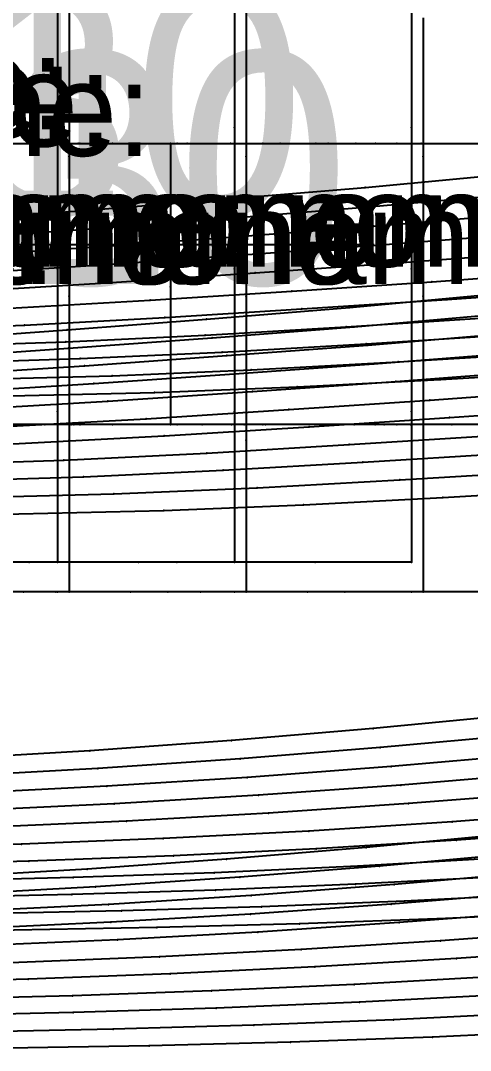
# Model space of a CAD drawing. Extents: x -2408 to 1029, y -526 to 2095.
# Drawn here: x -615.6 to -567.2, y 1328.5 to 1439.3 of the extents above; entities that cross this region are included whole.
import ezdxf

# ---------------------------------------------------------------- set-up
doc = ezdxf.new("R2010")
doc.units = 0
doc.layers.add('TEXT', color=7, linetype='Continuous')

# ---------------------------------------------------------------- blocks, each defined once
blk = doc.blocks.new('-30')
at = {"layer": '1'}
for points in [[(-1076.814892, 751.94191), (-1061.323545, 751.94191), (-1045.571787, 751.94191), (-1029.592137, 751.94191), (-1013.417152, 751.94191), (-997.079352, 751.94191), (-980.611366, 751.94191), (-964.045714, 751.94191), (-947.414953, 751.94191), (-930.753088, 751.94191), (-914.089775, 751.94191), (-897.459017, 751.94191), (-880.893334, 751.94191), (-864.425357, 751.94191), (-848.087603, 751.94191), (-831.912629, 751.94191), (-815.932955, 751.94191), (-800.181244, 751.94191)], [(-800.180704, 721.699142), (-815.932463, 721.699142), (-831.912113, 721.699142), (-848.087097, 721.699142), (-864.424898, 721.699142), (-880.892883, 721.699142), (-897.458535, 721.699142), (-914.089296, 721.699142), (-930.751162, 721.699142), (-947.414475, 721.699142), (-964.045232, 721.699142), (-980.610915, 721.699142), (-997.078893, 721.699142), (-1013.416646, 721.699142), (-1029.59162, 721.699142), (-1045.571295, 721.699142), (-1061.323005, 721.699142), (-1076.81434, 721.699142)], [(365.049252, 640.993118), (357.174568, 640.993118), (350.006083, 640.993118), (334.456517, 640.993118), (318.906934, 640.993118), (303.369102, 640.993118), (287.81953, 640.993118), (272.261036, 640.993118), (256.711458, 640.993118), (241.213028, 640.993118), (225.663458, 640.993118), (210.425889, 640.993118)]]:
    blk.add_lwpolyline(points, dxfattribs=at)
at = {"layer": '14'}
for points in [[(-1076.814892, 751.94191), (-1061.323545, 751.94191), (-1045.571787, 751.94191), (-1029.592137, 751.94191), (-1013.417152, 751.94191), (-997.079352, 751.94191), (-980.611366, 751.94191), (-964.045714, 751.94191), (-947.414953, 751.94191), (-930.753088, 751.94191), (-914.089775, 751.94191), (-897.459017, 751.94191), (-880.893334, 751.94191), (-864.425357, 751.94191), (-848.087603, 751.94191), (-831.912629, 751.94191), (-815.932955, 751.94191), (-800.181244, 751.94191)], [(-800.180704, 721.699142), (-815.932463, 721.699142), (-831.912113, 721.699142), (-848.087097, 721.699142), (-864.424898, 721.699142), (-880.892883, 721.699142), (-897.458535, 721.699142), (-914.089296, 721.699142), (-930.751162, 721.699142), (-947.414475, 721.699142), (-964.045232, 721.699142), (-980.610915, 721.699142), (-997.078893, 721.699142), (-1013.416646, 721.699142), (-1029.59162, 721.699142), (-1045.571295, 721.699142), (-1061.323005, 721.699142), (-1076.81434, 721.699142)], [(357.174568, 705.890045), (357.174568, 690.948372), (357.174568, 675.75178), (357.174568, 660.385007), (357.174568, 644.168091), (357.174568, 644.168091), (346.829819, 644.168091), (331.91081, 644.168091), (316.027399, 644.168091), (299.78435, 644.168091), (284.36407, 644.168091), (268.186773, 644.168091), (249.224637, 644.168091), (234.984515, 644.168091), (218.752547, 644.168091)]]:
    blk.add_lwpolyline(points, dxfattribs=at)
at = {"layer": '2'}
blk.add_point((357.174568, 644.168091), dxfattribs=at)
at = {"layer": '3'}
for p in [(-848.087603, 751.94191), (-848.087603, 751.94191), (-831.912629, 751.94191), (-831.912629, 751.94191), (-815.932955, 751.94191), (-815.932955, 751.94191), (-848.087097, 721.699142), (-848.087097, 721.699142), (-831.912113, 721.699142), (-831.912113, 721.699142), (-815.932463, 721.699142), (-815.932463, 721.699142), (357.174568, 690.948372), (357.174568, 675.75178), (357.174568, 660.385007), (316.027399, 644.168091), (331.91081, 644.168091), (346.829819, 644.168091), (357.174568, 644.168091), (318.906934, 640.993118), (334.456517, 640.993118), (350.006083, 640.993118), (357.174568, 640.993118)]:
    blk.add_point(p, dxfattribs=at)
at = {"layer": '4'}
for p in [(357.174568, 644.168091), (357.174568, 640.993118)]:
    blk.add_point(p, dxfattribs=at)
at = {"layer": '7'}
blk.add_line((-1056.360397, 741.08757), (-819.929733, 741.08757), dxfattribs=at)
at = {"layer": '1'}
for p in [(-930.752125, 736.820526), (263.194485, 675.981598)]:
    blk.add_text('Piece Name: noname', height=10, dxfattribs=at).set_placement(p)
at = {"layer": 'TEXT', "color": 7}
for s, p in [('g06-30', (-926.66, 736.82)), ('g08-30', (241.65, 681.46))]:
    blk.add_text(s, height=25, dxfattribs=at).set_placement(p)
blk = doc.blocks.new(' -30')
at = {"layer": '1'}
for points in [[(-320.458902, 993.349894), (-305.476456, 991.931465), (-290.253334, 990.705195), (-275.086221, 989.677705), (-259.838398, 988.812748), (-244.782035, 988.103728), (-229.520606, 987.520225), (-214.116548, 987.083314), (-198.889744, 986.803854), (-183.229885, 986.627731), (-167.295553, 986.530983), (-151.580754, 986.653671), (-136.843907, 986.999455), (-122.874949, 987.585204), (-107.751551, 988.469104), (-92.53808, 989.557936), (-77.486431, 990.756362), (-62.287955, 992.040492), (-46.765308, 993.494654)], [(-46.98648, 922.420731), (-62.169353, 920.997894), (-77.205471, 919.740092), (-92.200495, 918.670787), (-107.263969, 917.80739), (-122.337368, 917.127779), (-137.399432, 916.603183), (-153.063196, 916.222007), (-168.182684, 916.006579), (-184.046402, 915.898361), (-184.074268, 915.898438), (-199.938067, 916.004481), (-214.971179, 916.217039), (-230.058452, 916.580001), (-245.141658, 917.098852), (-260.166828, 917.769134), (-275.234338, 918.624536), (-290.688383, 919.721853), (-305.728339, 920.97651), (-320.933019, 922.392988)]]:
    blk.add_lwpolyline(points, dxfattribs=at)
at = {"layer": '14'}
for points in [[(-322.481054, 980.787744), (-306.948559, 979.311879), (-291.912577, 978.095582), (-276.394841, 977.034537), (-261.339635, 976.171484), (-245.709135, 975.431759), (-230.041771, 974.838048), (-214.56575, 974.39029), (-199.409258, 974.086564), (-184.176903, 973.94043), (-168.404506, 973.803247), (-153.029813, 973.906816), (-137.632361, 974.245926), (-123.507077, 974.803251), (-109.767216, 975.613196), (-94.348727, 976.725192), (-79.364049, 977.862141), (-63.959231, 979.122072), (-49.005641, 980.511038)], [(-46.092948, 935.272004), (-61.414536, 933.816243), (-76.664402, 932.52245), (-91.927384, 931.415126), (-107.365219, 930.517209), (-122.837829, 929.817914), (-138.044634, 929.296394), (-153.318469, 928.91942), (-168.467914, 928.682897), (-184.047356, 928.598633), (-184.047356, 928.598633), (-199.59272, 928.680167), (-214.717166, 928.914504), (-229.973089, 929.289697), (-245.16976, 929.809888), (-260.640927, 930.508343), (-275.965086, 931.398015), (-291.241824, 932.504552), (-306.505752, 933.796136), (-321.802467, 935.240728)]]:
    blk.add_lwpolyline(points, dxfattribs=at)
at = {"layer": '3'}
for p in [(-62.287955, 992.040492), (-77.486431, 990.756362), (-92.53808, 989.557936), (-63.959231, 979.122072), (-79.364049, 977.862141), (-94.348727, 976.725192), (-61.414536, 933.816243), (-76.664402, 932.52245), (-91.927384, 931.415126), (-62.169353, 920.997894), (-77.205471, 919.740092), (-92.200495, 918.670787)]:
    blk.add_point(p, dxfattribs=at)
blk = doc.blocks.new('-31')
at = {"layer": '1'}
for points in [[(-1080.742092, 751.94191), (-1058.470714, 751.94191), (-1043.34713, 751.94191), (-1028.038639, 751.94191), (-1012.576089, 751.94191), (-996.990331, 751.94191), (-981.312101, 751.94191), (-965.572287, 751.94191), (-949.803038, 751.94191), (-934.032378, 751.94191), (-918.292531, 751.94191), (-902.614345, 751.94191), (-887.028557, 751.94191), (-871.566055, 751.94191), (-856.257575, 751.94191), (-841.133967, 751.94191), (-826.226078, 751.94191), (-804.336016, 751.94191)], [(-797.180003, 721.699142), (-818.862101, 721.699142), (-841.133478, 721.699142), (-856.25706, 721.699142), (-871.56555, 721.699142), (-887.028099, 721.699142), (-902.613857, 721.699142), (-918.292087, 721.699142), (-934.0319, 721.699142), (-949.801149, 721.699142), (-965.571809, 721.699142), (-981.311657, 721.699142), (-996.989843, 721.699142), (-1012.575631, 721.699142), (-1028.038135, 721.699142), (-1043.346616, 721.699142), (-1058.470225, 721.699142), (-1073.378115, 721.699142)], [(377.494583, 702.757006), (377.494583, 687.830147), (377.494583, 672.819426), (377.494583, 657.302), (377.494583, 640.993118), (365.049252, 640.993118), (357.174568, 640.993118), (350.006083, 640.993118), (334.456517, 640.993118), (318.906934, 640.993118), (303.369102, 640.993118), (287.81953, 640.993118), (272.261036, 640.993118), (256.711458, 640.993118), (241.213028, 640.993118)]]:
    blk.add_lwpolyline(points, dxfattribs=at)
at = {"layer": '14'}
for points in [[(-1080.742092, 751.94191), (-1058.470714, 751.94191), (-1043.34713, 751.94191), (-1028.038639, 751.94191), (-1012.576089, 751.94191), (-996.990331, 751.94191), (-981.312101, 751.94191), (-965.572287, 751.94191), (-949.803038, 751.94191), (-934.032378, 751.94191), (-918.292531, 751.94191), (-902.614345, 751.94191), (-887.028557, 751.94191), (-871.566055, 751.94191), (-856.257575, 751.94191), (-841.133967, 751.94191), (-826.226078, 751.94191), (-804.336016, 751.94191)], [(-797.180003, 721.699142), (-818.862101, 721.699142), (-841.133478, 721.699142), (-856.25706, 721.699142), (-871.56555, 721.699142), (-887.028099, 721.699142), (-902.613857, 721.699142), (-918.292087, 721.699142), (-934.0319, 721.699142), (-949.801149, 721.699142), (-965.571809, 721.699142), (-981.311657, 721.699142), (-996.989843, 721.699142), (-1012.575631, 721.699142), (-1028.038135, 721.699142), (-1043.346616, 721.699142), (-1058.470225, 721.699142), (-1073.378115, 721.699142)], [(235.053567, 705.890045), (250.181366, 705.890045), (265.227696, 705.890045), (280.355501, 705.890045), (295.359099, 705.890045), (310.486899, 705.890045), (325.525593, 705.890045), (341.212116, 705.890045), (357.174568, 705.890045), (357.174568, 705.890045), (357.174568, 690.948372), (357.174568, 675.75178), (357.174568, 660.385007), (357.174568, 644.168091), (357.174568, 644.168091), (346.829819, 644.168091), (331.91081, 644.168091), (316.027399, 644.168091), (299.78435, 644.168091), (284.36407, 644.168091), (268.186773, 644.168091), (249.224637, 644.168091), (234.984515, 644.168091)]]:
    blk.add_lwpolyline(points, dxfattribs=at)
at = {"layer": '2'}
for p in [(357.174568, 644.168091), (377.494583, 640.993118)]:
    blk.add_point(p, dxfattribs=at)
at = {"layer": '3'}
for p in [(-856.257575, 751.94191), (-856.257575, 751.94191), (-841.133967, 751.94191), (-841.133967, 751.94191), (-826.226078, 751.94191), (-826.226078, 751.94191), (-856.25706, 721.699142), (-856.25706, 721.699142), (-841.133478, 721.699142), (-841.133478, 721.699142), (-818.862101, 721.699142), (-818.862101, 721.699142), (357.174568, 690.948372), (377.494583, 687.830147), (357.174568, 675.75178), (377.494583, 672.819426), (357.174568, 660.385007), (377.494583, 657.302), (346.829819, 644.168091), (357.174568, 644.168091), (334.456517, 640.993118), (350.006083, 640.993118), (357.174568, 640.993118), (365.049252, 640.993118)]:
    blk.add_point(p, dxfattribs=at)
at = {"layer": '4'}
for p in [(357.174568, 644.168091), (357.174568, 640.993118)]:
    blk.add_point(p, dxfattribs=at)
at = {"layer": '7'}
blk.add_line((-1056.360397, 741.08757), (-819.929733, 741.08757), dxfattribs=at)
at = {"layer": '1'}
for p in [(-949.802113, 736.820526), (263.194485, 675.981598)]:
    blk.add_text('Piece Name: noname', height=10, dxfattribs=at).set_placement(p)
at = {"layer": 'TEXT', "color": 7}
for s, p in [('g06-31', (-945.65, 736.82)), ('g08-31', (241.65, 681.46))]:
    blk.add_text(s, height=25, dxfattribs=at).set_placement(p)
blk = doc.blocks.new(' -31')
at = {"layer": '1'}
for points in [[(-321.622823, 991.366514), (-306.063224, 989.969857), (-291.275461, 988.843302), (-275.685007, 987.846192), (-260.811204, 987.051404), (-245.204271, 986.362211), (-230.354188, 985.833593), (-215.338268, 985.438519), (-199.901877, 985.183262), (-184.035778, 985.039444), (-168.025736, 984.886238), (-152.529679, 984.93567), (-138.113903, 985.220737), (-123.104008, 985.77524), (-108.173622, 986.581126), (-93.190491, 987.608126), (-78.160477, 988.752626), (-63.189221, 989.945011), (-47.672531, 991.313117)], [(-46.493921, 920.393102), (-61.572107, 919.043186), (-76.619964, 917.846516), (-92.136863, 916.803973), (-107.210379, 916.000315), (-122.478068, 915.366588), (-137.565771, 914.888206), (-152.719418, 914.558583), (-168.281208, 914.372055), (-184.086952, 914.298553), (-184.086952, 914.298553), (-199.963252, 914.370587), (-215.375675, 914.554072), (-230.820305, 914.890663), (-246.261205, 915.384291), (-261.705159, 916.032831), (-276.885972, 916.854244), (-292.298716, 917.902918), (-307.491762, 919.119407), (-322.87845, 920.501598)]]:
    blk.add_lwpolyline(points, dxfattribs=at)
at = {"layer": '14'}
for points in [[(-322.38773, 978.677124), (-307.104799, 977.312651), (-291.630691, 976.140108), (-276.427318, 975.167904), (-261.011429, 974.343856), (-245.703807, 973.672048), (-230.309778, 973.133422), (-215.019542, 972.729054), (-199.514269, 972.453655), (-184.176903, 972.34024), (-168.717548, 972.168446), (-153.596564, 972.223744), (-138.452891, 972.497168), (-123.963493, 972.997494), (-110.383136, 973.723837), (-95.06787, 974.769831), (-79.6112, 975.902393), (-64.30798, 977.09257), (-48.879834, 978.444808)], [(-46.339933, 933.166615), (-61.499473, 931.795298), (-76.583279, 930.582744), (-91.894587, 929.541931), (-106.931192, 928.727872), (-122.199121, 928.085378), (-137.775776, 927.593505), (-152.883698, 927.257584), (-168.372823, 927.050214), (-184.047356, 926.998444), (-184.047356, 926.998444), (-199.687344, 927.047208), (-215.150567, 927.252064), (-230.240265, 927.585927), (-245.805788, 928.076104), (-261.071262, 928.717405), (-276.114991, 929.530822), (-291.313492, 930.56262), (-306.410991, 931.773332), (-321.54403, 933.134551)]]:
    blk.add_lwpolyline(points, dxfattribs=at)
at = {"layer": '3'}
for p in [(-63.189221, 989.945011), (-78.160477, 988.752626), (-93.190491, 987.608126), (-64.30798, 977.09257), (-79.6112, 975.902393), (-95.06787, 974.769831), (-61.499473, 931.795298), (-76.583279, 930.582744), (-91.894587, 929.541931), (-61.572107, 919.043186), (-76.619964, 917.846516), (-92.136863, 916.803973)]:
    blk.add_point(p, dxfattribs=at)
blk = doc.blocks.new('-32')
at = {"layer": '1'}
for points in [[(-1213.509337, 751.94191), (-1198.05785, 751.94191), (-1181.494526, 751.94191), (-1163.917442, 751.94191), (-1145.424717, 751.94191), (-1126.114456, 751.94191), (-1106.084764, 751.94191), (-1085.433746, 751.94191), (-1064.259507, 751.94191), (-1042.660152, 751.94191), (-1020.733787, 751.94191), (-998.578515, 751.94191), (-976.292444, 751.94191), (-953.975048, 751.94191), (-931.721682, 751.94191), (-909.631823, 751.94191), (-887.803574, 751.94191), (-866.335077, 751.94191), (-845.32436, 751.94191), (-824.869566, 751.94191), (-805.068798, 751.94191)], [(-792.279497, 721.699142), (-811.589755, 721.699142), (-831.619445, 721.699142), (-852.270461, 721.699142), (-873.444698, 721.699142), (-895.044051, 721.699142), (-916.970415, 721.699142), (-939.125686, 721.699142), (-961.411757, 721.699142), (-983.729153, 721.699142), (-1005.982519, 721.699142), (-1028.072379, 721.699142), (-1049.900629, 721.699142), (-1071.369129, 721.699142), (-1092.379847, 721.699142), (-1112.834644, 721.699142), (-1132.635414, 721.699142), (-1151.684055, 721.699142), (-1169.882461, 721.699142), (-1187.13253, 721.699142), (-1203.336157, 721.699142), (-1218.395238, 721.699142)], [(254.476055, 710.970078), (269.894647, 710.970078), (285.173326, 710.970078), (300.627016, 710.970078), (315.905698, 710.970078), (331.144233, 710.970078), (346.422912, 710.970078), (357.174568, 710.970078), (361.592624, 710.970078), (377.494583, 710.970078), (377.494583, 702.757006), (377.494583, 687.830147), (377.494583, 672.819426), (377.494583, 657.302), (377.494583, 640.993118), (365.049252, 640.993118), (357.174568, 640.993118), (350.006083, 640.993118), (334.456517, 640.993118), (318.906934, 640.993118), (303.369102, 640.993118), (287.81953, 640.993118), (272.261036, 640.993118), (256.711458, 640.993118)]]:
    blk.add_lwpolyline(points, dxfattribs=at)
at = {"layer": '14'}
for points in [[(-1213.509337, 751.94191), (-1198.05785, 751.94191), (-1181.494526, 751.94191), (-1163.917442, 751.94191), (-1145.424717, 751.94191), (-1126.114456, 751.94191), (-1106.084764, 751.94191), (-1085.433746, 751.94191), (-1064.259507, 751.94191), (-1042.660152, 751.94191), (-1020.733787, 751.94191), (-998.578515, 751.94191), (-976.292444, 751.94191), (-953.975048, 751.94191), (-931.721682, 751.94191), (-909.631823, 751.94191), (-887.803574, 751.94191), (-866.335077, 751.94191), (-845.32436, 751.94191), (-824.869566, 751.94191), (-805.068798, 751.94191)], [(-792.279497, 721.699142), (-811.589755, 721.699142), (-831.619445, 721.699142), (-852.270461, 721.699142), (-873.444698, 721.699142), (-895.044051, 721.699142), (-916.970415, 721.699142), (-939.125686, 721.699142), (-961.411757, 721.699142), (-983.729153, 721.699142), (-1005.982519, 721.699142), (-1028.072379, 721.699142), (-1049.900629, 721.699142), (-1071.369129, 721.699142), (-1092.379847, 721.699142), (-1112.834644, 721.699142), (-1132.635414, 721.699142), (-1151.684055, 721.699142), (-1169.882461, 721.699142), (-1187.13253, 721.699142), (-1203.336157, 721.699142), (-1218.395238, 721.699142)], [(250.181366, 705.890045), (265.227696, 705.890045), (280.355501, 705.890045), (295.359099, 705.890045), (310.486899, 705.890045), (325.525593, 705.890045), (341.212116, 705.890045), (357.174568, 705.890045), (357.174568, 705.890045), (357.174568, 690.948372), (357.174568, 675.75178), (357.174568, 660.385007), (357.174568, 644.168091), (357.174568, 644.168091), (346.829819, 644.168091), (331.91081, 644.168091), (316.027399, 644.168091), (299.78435, 644.168091), (284.36407, 644.168091), (268.186773, 644.168091), (249.224637, 644.168091)]]:
    blk.add_lwpolyline(points, dxfattribs=at)
at = {"layer": '2'}
for p in [(357.174568, 644.168091), (377.494583, 640.993118)]:
    blk.add_point(p, dxfattribs=at)
at = {"layer": '3'}
for p in [(-845.32436, 751.94191), (-845.32436, 751.94191), (-824.869566, 751.94191), (-824.869566, 751.94191), (-852.270461, 721.699142), (-852.270461, 721.699142), (-831.619445, 721.699142), (-831.619445, 721.699142), (-811.589755, 721.699142), (-811.589755, 721.699142), (357.174568, 690.948372), (377.494583, 687.830147), (357.174568, 675.75178), (377.494583, 672.819426), (357.174568, 660.385007), (377.494583, 657.302), (357.174568, 644.168091), (357.174568, 640.993118), (365.049252, 640.993118)]:
    blk.add_point(p, dxfattribs=at)
at = {"layer": '4'}
for p in [(357.174568, 644.168091), (357.174568, 640.993118)]:
    blk.add_point(p, dxfattribs=at)
at = {"layer": '7'}
blk.add_line((-1056.360397, 741.08757), (-819.929733, 741.08757), dxfattribs=at)
at = {"layer": '1'}
for p in [(-968.852119, 736.820526), (263.194485, 675.981598)]:
    blk.add_text('Piece Name: noname', height=10, dxfattribs=at).set_placement(p)
blk = doc.blocks.new(' -32')
at = {"layer": '1'}
for points in [[(-321.817783, 989.313987), (-306.593114, 988.025551), (-291.392571, 986.935484), (-276.156874, 986.019829), (-260.936463, 985.257985), (-245.709809, 984.630858), (-230.488011, 984.128957), (-215.247587, 983.767109), (-200.095667, 983.551712), (-184.421997, 983.443756), (-168.741345, 983.257658), (-153.297777, 983.255747), (-138.28339, 983.491439), (-123.274546, 983.983495), (-108.376018, 984.727066), (-93.392798, 985.703898), (-78.046169, 986.826902), (-63.073899, 987.964787), (-47.80115, 989.241333)], [(-45.88647, 918.397328), (-60.859108, 917.114579), (-76.249028, 915.952396), (-91.588529, 914.980765), (-107.002695, 914.212389), (-122.425182, 913.622015), (-137.838376, 913.177954), (-153.26878, 912.883524), (-168.495711, 912.737804), (-184.061375, 912.698288), (-184.061375, 912.698288), (-199.962922, 912.737573), (-215.258527, 912.885019), (-230.699154, 913.181996), (-246.136612, 913.630204), (-261.623803, 914.227913), (-277.047884, 915.003424), (-292.418725, 915.98512), (-307.818458, 917.153823), (-323.243092, 918.477479)]]:
    blk.add_lwpolyline(points, dxfattribs=at)
at = {"layer": '14'}
for points in [[(-322.022067, 976.575291), (-307.039361, 975.32188), (-291.89249, 974.243828), (-276.303092, 973.30889), (-261.241835, 972.55637), (-245.599616, 971.918152), (-230.517079, 971.43226), (-214.931823, 971.059083), (-199.600349, 970.822056), (-184.176903, 970.740051), (-168.658013, 970.535171), (-153.193248, 970.556179), (-137.648987, 970.799077), (-122.742367, 971.275087), (-109.357197, 971.949746), (-94.181815, 972.942468), (-78.860494, 974.031315), (-63.695884, 975.163998), (-48.400329, 976.438115)], [(-46.199172, 931.124613), (-61.159001, 929.831944), (-76.686469, 928.649492), (-91.799121, 927.689282), (-107.237239, 926.91538), (-122.846364, 926.31506), (-138.127724, 925.880585), (-153.461313, 925.582082), (-168.67062, 925.416402), (-184.047356, 925.398254), (-184.047356, 925.398254), (-199.764138, 925.415592), (-215.064354, 925.583533), (-230.450975, 925.885648), (-245.766268, 926.324945), (-261.398688, 926.931507), (-276.853012, 927.713052), (-291.848539, 928.672748), (-307.389391, 929.860784), (-322.967322, 931.208796)]]:
    blk.add_lwpolyline(points, dxfattribs=at)
at = {"layer": '3'}
for p in [(-63.073899, 987.964787), (-78.046169, 986.826902), (-93.392798, 985.703898), (-63.695884, 975.163998), (-78.860494, 974.031315), (-94.181815, 972.942468), (-61.159001, 929.831944), (-91.799121, 927.689282), (-76.686469, 928.649492), (-60.859108, 917.114579), (-76.249028, 915.952396), (-91.588529, 914.980765)]:
    blk.add_point(p, dxfattribs=at)
blk = doc.blocks.new('-33')
at = {"layer": '1'}
for points in [[(-1213.160278, 751.94191), (-1193.086281, 751.94191), (-1176.871221, 751.94191), (-1159.764718, 751.94191), (-1141.858993, 751.94191), (-1123.246262, 751.94191), (-1104.018745, 751.94191), (-1084.268661, 751.94191), (-1064.088228, 751.94191), (-1043.569664, 751.94191), (-1022.80519, 751.94191), (-1001.887022, 751.94191), (-980.908639, 751.94191), (-959.959737, 751.94191), (-939.133791, 751.94191), (-918.52302, 751.94191), (-898.21964, 751.94191), (-878.31587, 751.94191), (-858.903928, 751.94191), (-840.07603, 751.94191), (-821.924396, 751.94191), (-804.541242, 751.94191)], [(-798.933016, 721.699142), (-816.03952, 721.699142), (-833.945249, 721.699142), (-852.557982, 721.699142), (-871.785501, 721.699142), (-891.535587, 721.699142), (-911.716022, 721.699142), (-932.234587, 721.699142), (-952.999062, 721.699142), (-973.917231, 721.699142), (-994.895614, 721.699142), (-1015.844515, 721.699142), (-1036.67046, 721.699142), (-1057.28123, 721.699142), (-1077.584608, 721.699142), (-1097.488376, 721.699142), (-1116.900317, 721.699142), (-1135.728212, 721.699142), (-1153.879844, 721.699142), (-1171.262995, 721.699142), (-1187.785419, 721.699142), (-1203.354985, 721.699142), (-1222.472649, 721.699142)], [(269.894647, 710.970078), (285.173326, 710.970078), (300.627016, 710.970078), (315.905698, 710.970078), (331.144233, 710.970078), (346.422912, 710.970078), (357.174568, 710.970078), (361.592624, 710.970078), (377.494583, 710.970078), (377.494583, 702.757006), (377.494583, 687.830147), (377.494583, 672.819426), (377.494583, 657.302), (377.494583, 640.993118), (365.049252, 640.993118), (357.174568, 640.993118), (350.006083, 640.993118), (334.456517, 640.993118), (318.906934, 640.993118), (303.369102, 640.993118), (287.81953, 640.993118), (272.261036, 640.993118)]]:
    blk.add_lwpolyline(points, dxfattribs=at)
at = {"layer": '14'}
for points in [[(-1213.160278, 751.94191), (-1193.086281, 751.94191), (-1176.871221, 751.94191), (-1159.764718, 751.94191), (-1141.858993, 751.94191), (-1123.246262, 751.94191), (-1104.018745, 751.94191), (-1084.268661, 751.94191), (-1064.088228, 751.94191), (-1043.569664, 751.94191), (-1022.80519, 751.94191), (-1001.887022, 751.94191), (-980.908639, 751.94191), (-959.959737, 751.94191), (-939.133791, 751.94191), (-918.52302, 751.94191), (-898.21964, 751.94191), (-878.31587, 751.94191), (-858.903928, 751.94191), (-840.07603, 751.94191), (-821.924396, 751.94191), (-804.541242, 751.94191)], [(-798.933016, 721.699142), (-816.03952, 721.699142), (-833.945249, 721.699142), (-852.557982, 721.699142), (-871.785501, 721.699142), (-891.535587, 721.699142), (-911.716022, 721.699142), (-932.234587, 721.699142), (-952.999062, 721.699142), (-973.917231, 721.699142), (-994.895614, 721.699142), (-1015.844515, 721.699142), (-1036.67046, 721.699142), (-1057.28123, 721.699142), (-1077.584608, 721.699142), (-1097.488376, 721.699142), (-1116.900317, 721.699142), (-1135.728212, 721.699142), (-1153.879844, 721.699142), (-1171.262995, 721.699142), (-1187.785419, 721.699142), (-1203.354985, 721.699142), (-1222.472649, 721.699142)]]:
    blk.add_lwpolyline(points, dxfattribs=at)
at = {"layer": '2'}
blk.add_point((377.494583, 640.993118), dxfattribs=at)
at = {"layer": '3'}
for p in [(-840.07603, 751.94191), (-840.07603, 751.94191), (-821.924396, 751.94191), (-821.924396, 751.94191), (-852.557982, 721.699142), (-852.557982, 721.699142), (-833.945249, 721.699142), (-833.945249, 721.699142), (-816.03952, 721.699142), (-816.03952, 721.699142), (377.494583, 687.830147), (377.494583, 672.819426), (377.494583, 657.302)]:
    blk.add_point(p, dxfattribs=at)
at = {"layer": '7'}
blk.add_line((-1056.360397, 741.08757), (-819.929733, 741.08757), dxfattribs=at)
at = {"layer": '1'}
blk.add_text('Piece Name: noname', height=10, dxfattribs=at).set_placement((263.194485, 675.981598))
blk = doc.blocks.new(' -33')
at = {"layer": '1'}
for points in [[(-321.465682, 987.242601), (-306.512614, 986.056419), (-291.527457, 985.047648), (-276.088338, 984.177619), (-261.085788, 983.47635), (-245.656514, 982.886327), (-230.644244, 982.430943), (-215.128314, 982.099588), (-199.895578, 981.917391), (-184.203281, 981.841354), (-168.302886, 981.625979), (-153.421344, 981.587268), (-138.063449, 981.77681), (-123.30094, 982.206119), (-108.548373, 982.887436), (-93.220462, 983.840879), (-77.994136, 984.911791), (-62.676554, 986.02466), (-47.469065, 987.237479)], [(-46.61768, 916.304625), (-62.01489, 915.05757), (-77.176336, 913.98838), (-92.187636, 913.108409), (-107.370381, 912.411744), (-122.542306, 911.879728), (-137.736157, 911.482347), (-152.932617, 911.226068), (-168.043829, 911.109881), (-184.035473, 911.098022), (-184.035473, 911.098022), (-199.560304, 911.104702), (-214.695056, 911.214872), (-229.713963, 911.461238), (-244.911545, 911.851821), (-260.047911, 912.375349), (-275.234598, 913.063803), (-290.241443, 913.935448), (-305.407017, 914.996646), (-320.691927, 916.223201)]]:
    blk.add_lwpolyline(points, dxfattribs=at)
at = {"layer": '14'}
for points in [[(-322.169785, 974.551018), (-306.755484, 973.340364), (-291.217941, 972.307252), (-276.025194, 971.457875), (-260.647239, 970.744228), (-245.398865, 970.170211), (-230.056463, 969.719094), (-214.797145, 969.392556), (-199.667877, 969.191777), (-184.176903, 969.139862), (-168.618175, 968.90364), (-153.351338, 968.887478), (-138.070011, 969.078373), (-122.802072, 969.506927), (-109.028211, 970.142768), (-94.02832, 971.073364), (-78.878119, 972.11656), (-63.88798, 973.191219), (-48.760762, 974.383247)], [(-45.615075, 929.143712), (-61.002853, 927.87232), (-76.308229, 926.767637), (-91.848563, 925.843836), (-107.023669, 925.137568), (-122.364776, 924.591161), (-137.982656, 924.18576), (-153.09931, 923.925015), (-168.617599, 923.787093), (-184.047356, 923.798065), (-184.047356, 923.798065), (-199.442512, 923.783658), (-214.933856, 923.91853), (-230.030932, 924.176649), (-245.635748, 924.579705), (-260.97185, 925.124213), (-276.150732, 925.829053), (-291.56984, 926.743353), (-306.888711, 927.846221), (-322.24732, 929.109205)]]:
    blk.add_lwpolyline(points, dxfattribs=at)
at = {"layer": '3'}
for p in [(-62.676554, 986.02466), (-77.994136, 984.911791), (-93.220462, 983.840879), (-63.88798, 973.191219), (-78.878119, 972.11656), (-94.02832, 971.073364), (-61.002853, 927.87232), (-76.308229, 926.767637), (-91.848563, 925.843836), (-62.01489, 915.05757), (-77.176336, 913.98838), (-92.187636, 913.108409)]:
    blk.add_point(p, dxfattribs=at)
blk = doc.blocks.new(' -34')
at = {"layer": '1'}
for points in [[(-321.730588, 985.251048), (-306.590636, 984.120804), (-291.27251, 983.153903), (-276.06515, 982.352131), (-260.73121, 981.684495), (-245.392154, 981.143215), (-230.338441, 980.727177), (-214.992801, 980.435879), (-199.882371, 980.286679), (-183.960228, 980.237808), (-168.117949, 979.996712), (-153.058748, 979.924763), (-137.707824, 980.071632), (-122.92949, 980.454594), (-108.321638, 981.081657), (-92.998495, 981.988387), (-77.514769, 983.037739), (-62.201781, 984.109423), (-46.844191, 985.280492)], [(-46.832805, 914.287485), (-62.019091, 913.117373), (-77.21644, 912.104717), (-92.353479, 911.275165), (-107.570233, 910.629647), (-122.678575, 910.145132), (-137.905092, 909.786411), (-153.296749, 909.562998), (-168.46217, 909.479386), (-184.012451, 909.49791), (-184.012451, 909.49791), (-199.658235, 909.475968), (-214.896668, 909.557674), (-230.427762, 909.782645), (-245.767545, 910.145196), (-261.292611, 910.647728), (-276.811044, 911.316051), (-292.17174, 912.170163), (-307.669687, 913.215218), (-322.673009, 914.382545)]]:
    blk.add_lwpolyline(points, dxfattribs=at)
at = {"layer": '14'}
for points in [[(-323.189596, 972.623136), (-307.862851, 971.478358), (-292.70988, 970.517946), (-277.127204, 969.688538), (-261.377122, 968.997943), (-245.786458, 968.44933), (-230.134274, 968.026103), (-214.616884, 967.729416), (-199.32053, 967.560035), (-184.176903, 967.539673), (-168.597613, 967.273836), (-153.015974, 967.224876), (-137.362258, 967.385917), (-122.325415, 967.767123), (-108.80701, 968.340385), (-93.375668, 969.247428), (-77.789987, 970.288667), (-62.368557, 971.359762), (-46.955469, 972.529899)], [(-46.581734, 927.050923), (-61.031049, 925.917296), (-76.077343, 924.891031), (-91.358701, 924.039404), (-106.910165, 923.365122), (-122.582563, 922.852771), (-137.891952, 922.494479), (-153.272511, 922.263855), (-168.58151, 922.159106), (-184.047356, 922.197876), (-184.047356, 922.197876), (-199.478289, 922.155447), (-214.760284, 922.256951), (-230.120326, 922.484644), (-245.41609, 922.840358), (-261.082202, 923.350452), (-276.636184, 924.022929), (-291.791546, 924.864889), (-306.850963, 925.889206), (-321.900271, 927.067712)]]:
    blk.add_lwpolyline(points, dxfattribs=at)
at = {"layer": '3'}
for p in [(-62.201781, 984.109423), (-77.514769, 983.037739), (-92.998495, 981.988387), (-62.368557, 971.359762), (-77.789987, 970.288667), (-93.375668, 969.247428), (-61.031049, 925.917296), (-76.077343, 924.891031), (-91.358701, 924.039404), (-77.21644, 912.104717), (-62.019091, 913.117373), (-92.353479, 911.275165)]:
    blk.add_point(p, dxfattribs=at)
blk = doc.blocks.new('-34')
at = {"layer": '1'}
for points in [[(-1213.298577, 751.94191), (-1194.077439, 751.94191), (-1178.609608, 751.94191), (-1162.336014, 751.94191), (-1145.342988, 751.94191), (-1127.716863, 751.94191), (-1109.543971, 751.94191), (-1090.910644, 751.94191), (-1071.903216, 751.94191), (-1052.608018, 751.94191), (-1033.111383, 751.94191), (-1013.499643, 751.94191), (-993.860274, 751.94191), (-974.277315, 751.94191), (-954.838242, 751.94191), (-935.629386, 751.94191), (-916.737079, 751.94191), (-898.247652, 751.94191), (-880.247437, 751.94191), (-862.822765, 751.94191), (-846.059967, 751.94191), (-830.045376, 751.94191), (-814.865322, 751.94191), (-796.072617, 751.94191)], [(-800.60569, 721.699142), (-819.826827, 721.699142), (-835.294658, 721.699142), (-851.568252, 721.699142), (-868.561278, 721.699142), (-886.187404, 721.699142), (-904.360296, 721.699142), (-922.993622, 721.699142), (-942.00105, 721.699142), (-961.296248, 721.699142), (-980.792884, 721.699142), (-1000.404624, 721.699142), (-1020.043993, 721.699142), (-1039.626952, 721.699142), (-1059.066025, 721.699142), (-1078.27488, 721.699142), (-1097.167187, 721.699142), (-1115.656614, 721.699142), (-1133.656829, 721.699142), (-1151.081501, 721.699142), (-1167.844299, 721.699142), (-1183.85889, 721.699142), (-1199.038944, 721.699142), (-1217.831649, 721.699142)]]:
    blk.add_lwpolyline(points, dxfattribs=at)
at = {"layer": '14'}
for points in [[(-1213.298577, 751.94191), (-1194.077439, 751.94191), (-1178.609608, 751.94191), (-1162.336014, 751.94191), (-1145.342988, 751.94191), (-1127.716863, 751.94191), (-1109.543971, 751.94191), (-1090.910644, 751.94191), (-1071.903216, 751.94191), (-1052.608018, 751.94191), (-1033.111383, 751.94191), (-1013.499643, 751.94191), (-993.860274, 751.94191), (-974.277315, 751.94191), (-954.838242, 751.94191), (-935.629386, 751.94191), (-916.737079, 751.94191), (-898.247652, 751.94191), (-880.247437, 751.94191), (-862.822765, 751.94191), (-846.059967, 751.94191), (-830.045376, 751.94191), (-814.865322, 751.94191), (-796.072617, 751.94191)], [(-800.60569, 721.699142), (-819.826827, 721.699142), (-835.294658, 721.699142), (-851.568252, 721.699142), (-868.561278, 721.699142), (-886.187404, 721.699142), (-904.360296, 721.699142), (-922.993622, 721.699142), (-942.00105, 721.699142), (-961.296248, 721.699142), (-980.792884, 721.699142), (-1000.404624, 721.699142), (-1020.043993, 721.699142), (-1039.626952, 721.699142), (-1059.066025, 721.699142), (-1078.27488, 721.699142), (-1097.167187, 721.699142), (-1115.656614, 721.699142), (-1133.656829, 721.699142), (-1151.081501, 721.699142), (-1167.844299, 721.699142), (-1183.85889, 721.699142), (-1199.038944, 721.699142), (-1217.831649, 721.699142)]]:
    blk.add_lwpolyline(points, dxfattribs=at)
at = {"layer": '3'}
for p in [(-846.059967, 751.94191), (-846.059967, 751.94191), (-830.045376, 751.94191), (-830.045376, 751.94191), (-814.865322, 751.94191), (-814.865322, 751.94191), (-851.568252, 721.699142), (-851.568252, 721.699142), (-835.294658, 721.699142), (-835.294658, 721.699142), (-819.826827, 721.699142), (-819.826827, 721.699142)]:
    blk.add_point(p, dxfattribs=at)
at = {"layer": '7'}
blk.add_line((-1056.360397, 741.08757), (-819.929733, 741.08757), dxfattribs=at)
blk = doc.blocks.new(' -35')
at = {"layer": '1'}
for points in [[(-323.08904, 983.365764), (-307.754268, 982.276277), (-292.235381, 981.344765), (-276.881329, 980.576891), (-261.513174, 979.94598), (-246.148302, 979.438741), (-230.680906, 979.043986), (-214.761059, 978.775616), (-199.831895, 978.658127), (-183.937511, 978.637161), (-167.91933, 978.3671), (-153.273203, 978.263564), (-137.581065, 978.366736), (-122.473683, 978.712175), (-108.132263, 979.284806), (-93.046583, 980.132548), (-77.806866, 981.122235), (-62.730958, 982.135285), (-47.556552, 983.23854)], [(-46.565287, 912.319465), (-61.807496, 911.199641), (-76.808087, 910.258563), (-92.071399, 909.476472), (-107.196256, 908.87852), (-122.494073, 908.426062), (-137.774086, 908.100987), (-153.145767, 907.908955), (-168.352186, 907.852574), (-184.046021, 907.897415), (-184.007549, 907.897491), (-199.53491, 907.848851), (-214.8672, 907.901487), (-230.101982, 908.087931), (-245.560677, 908.41424), (-261.00138, 908.870145), (-276.451107, 909.482685), (-291.799817, 910.27427), (-307.231155, 911.249734), (-322.247475, 912.358137)]]:
    blk.add_lwpolyline(points, dxfattribs=at)
at = {"layer": '14'}
for points in [[(-322.08609, 970.550151), (-306.369598, 969.460313), (-290.88519, 968.554393), (-275.801216, 967.815642), (-260.541089, 967.200202), (-245.411211, 966.712004), (-230.155305, 966.336682), (-214.929733, 966.076748), (-199.345665, 965.933028), (-184.176903, 965.939484), (-168.595889, 965.645719), (-153.262253, 965.563573), (-137.932319, 965.676814), (-122.572167, 966.011288), (-108.693553, 966.54324), (-93.491526, 967.382021), (-78.130808, 968.373007), (-62.938125, 969.391393), (-47.752126, 970.486082)], [(-45.099253, 925.179927), (-60.541408, 924.017085), (-75.99377, 923.020384), (-91.675127, 922.207711), (-106.895291, 921.598181), (-122.23912, 921.136723), (-137.854623, 920.806728), (-152.969878, 920.610716), (-168.561992, 920.532413), (-184.047356, 920.597687), (-184.047356, 920.597687), (-199.497536, 920.528545), (-215.061828, 920.60332), (-230.156451, 920.796217), (-245.757363, 921.123319), (-261.094105, 921.582282), (-276.315237, 922.189722), (-291.865827, 922.992552), (-307.331555, 923.986954), (-322.787331, 925.146208)]]:
    blk.add_lwpolyline(points, dxfattribs=at)
at = {"layer": '3'}
for p in [(-62.730958, 982.135285), (-77.806866, 981.122235), (-93.046583, 980.132548), (-62.938125, 969.391393), (-78.130808, 968.373007), (-93.491526, 967.382021), (-60.541408, 924.017085), (-91.675127, 922.207711), (-75.99377, 923.020384), (-106.895291, 921.598181), (-61.807496, 911.199641), (-76.808087, 910.258563), (-92.071399, 909.476472)]:
    blk.add_point(p, dxfattribs=at)
blk = doc.blocks.new('-35')
at = {"layer": '1'}
for points in [[(-1080.557355, 751.94191), (-1062.506235, 751.94191), (-1044.294227, 751.94191), (-1026.002846, 751.94191), (-1007.710398, 751.94191), (-989.498396, 751.94191), (-971.447284, 751.94191), (-953.637507, 751.94191), (-936.149512, 751.94191), (-919.063742, 751.94191), (-902.460643, 751.94191), (-886.42066, 751.94191), (-871.024239, 751.94191), (-851.635814, 751.94191), (-833.725198, 751.94191), (-817.483074, 751.94191), (-799.817214, 751.94191)], [(-799.816815, 721.699142), (-817.482623, 721.699142), (-833.724731, 721.699142), (-851.635342, 721.699142), (-871.023768, 721.699142), (-886.420195, 721.699142), (-902.460186, 721.699142), (-919.063312, 721.699142), (-936.149093, 721.699142), (-953.6371, 721.699142), (-971.446887, 721.699142), (-989.498007, 721.699142), (-1007.710015, 721.699142), (-1026.001396, 721.699142), (-1044.293844, 721.699142), (-1062.505846, 721.699142), (-1080.556958, 721.699142)]]:
    blk.add_lwpolyline(points, dxfattribs=at)
at = {"layer": '14'}
for points in [[(-1080.557355, 751.94191), (-1062.506235, 751.94191), (-1044.294227, 751.94191), (-1026.002846, 751.94191), (-1007.710398, 751.94191), (-989.498396, 751.94191), (-971.447284, 751.94191), (-953.637507, 751.94191), (-936.149512, 751.94191), (-919.063742, 751.94191), (-902.460643, 751.94191), (-886.42066, 751.94191), (-871.024239, 751.94191), (-851.635814, 751.94191), (-833.725198, 751.94191), (-817.483074, 751.94191), (-799.817214, 751.94191)], [(-799.816815, 721.699142), (-817.482623, 721.699142), (-833.724731, 721.699142), (-851.635342, 721.699142), (-871.023768, 721.699142), (-886.420195, 721.699142), (-902.460186, 721.699142), (-919.063312, 721.699142), (-936.149093, 721.699142), (-953.6371, 721.699142), (-971.446887, 721.699142), (-989.498007, 721.699142), (-1007.710015, 721.699142), (-1026.001396, 721.699142), (-1044.293844, 721.699142), (-1062.505846, 721.699142), (-1080.556958, 721.699142)]]:
    blk.add_lwpolyline(points, dxfattribs=at)
at = {"layer": '3'}
for p in [(-851.635814, 751.94191), (-851.635814, 751.94191), (-833.725198, 751.94191), (-833.725198, 751.94191), (-817.483074, 751.94191), (-817.483074, 751.94191), (-851.635342, 721.699142), (-851.635342, 721.699142), (-833.724731, 721.699142), (-833.724731, 721.699142), (-817.482623, 721.699142), (-817.482623, 721.699142)]:
    blk.add_point(p, dxfattribs=at)
at = {"layer": '7'}
blk.add_line((-1056.360397, 741.08757), (-819.929733, 741.08757), dxfattribs=at)
blk = doc.blocks.new(' -36')
at = {"layer": '1'}
for points in [[(-320.384614, 981.200971), (-305.288093, 980.220022), (-290.16462, 979.389111), (-275.035308, 978.696912), (-259.899737, 978.131334), (-244.813666, 977.681409), (-229.671196, 977.337734), (-214.526717, 977.118518), (-199.544562, 977.030097), (-183.915882, 977.036591), (-167.950092, 976.741205), (-152.978729, 976.605931), (-137.268569, 976.672079), (-122.12241, 976.976183), (-107.446996, 977.520182), (-92.321248, 978.32941), (-77.600391, 979.250239), (-61.924676, 980.270294), (-47.017724, 981.31363)], [(-45.412518, 910.43988), (-60.922781, 909.345475), (-76.188734, 908.436381), (-91.758054, 907.688403), (-107.040549, 907.127508), (-122.547447, 906.707099), (-137.837701, 906.41608), (-153.129541, 906.255611), (-168.307947, 906.226378), (-184.045563, 906.297302), (-183.987007, 906.297607), (-199.867201, 906.222146), (-214.899194, 906.247863), (-230.504272, 906.409899), (-245.550474, 906.695297), (-260.708266, 907.103071), (-275.74703, 907.648938), (-291.02618, 908.373605), (-306.049156, 909.256117), (-321.123961, 910.304146)]]:
    blk.add_lwpolyline(points, dxfattribs=at)
at = {"layer": '14'}
for points in [[(-322.421529, 968.612458), (-307.156428, 967.609448), (-292.130002, 966.77317), (-276.690177, 966.054913), (-261.092076, 965.462484), (-245.653449, 964.99914), (-230.120728, 964.650726), (-214.66927, 964.419268), (-199.353692, 964.307202), (-184.176903, 964.339218), (-168.612579, 964.019258), (-152.992621, 963.905906), (-137.318346, 963.990156), (-122.248087, 964.280739), (-108.008745, 964.781739), (-92.393513, 965.599915), (-76.784191, 966.576492), (-61.688111, 967.560906), (-46.088481, 968.647694)], [(-45.791009, 923.151527), (-60.919749, 922.072863), (-76.05752, 921.156435), (-91.414875, 920.414455), (-106.977524, 919.836891), (-122.618398, 919.408825), (-137.869685, 919.122493), (-153.219026, 918.955266), (-168.558692, 918.906939), (-184.047356, 918.997421), (-184.047356, 918.997421), (-199.50061, 918.902875), (-214.81249, 918.947515), (-230.140305, 919.111343), (-245.376549, 919.394593), (-261.009089, 919.819827), (-276.571459, 920.394944), (-291.071047, 921.088135), (-306.943461, 922.040831), (-322.085356, 923.116351)]]:
    blk.add_lwpolyline(points, dxfattribs=at)
at = {"layer": '3'}
for p in [(-61.924676, 980.270294), (-77.600391, 979.250239), (-107.446996, 977.520182), (-92.321248, 978.32941), (-61.688111, 967.560906), (-76.784191, 966.576492), (-92.393513, 965.599915), (-60.919749, 922.072863), (-76.05752, 921.156435), (-106.977524, 919.836891), (-91.414875, 920.414455), (-60.922781, 909.345475), (-91.758054, 907.688403), (-76.188734, 908.436381), (-107.040549, 907.127508)]:
    blk.add_point(p, dxfattribs=at)
blk = doc.blocks.new('-36')
at = {"layer": '1'}
for points in [[(-1084.482193, 751.94191), (-1067.644193, 751.94191), (-1050.706785, 751.94191), (-1033.745518, 751.94191), (-1016.832967, 751.94191), (-1000.04468, 751.94191), (-983.455217, 751.94191), (-967.139136, 751.94191), (-951.170998, 751.94191), (-935.62536, 751.94191), (-920.576781, 751.94191), (-901.414071, 751.94191), (-883.444305, 751.94191), (-866.844215, 751.94191), (-851.790535, 751.94191), (-835.417329, 751.94191), (-819.809447, 751.94191), (-805.903919, 751.94191)], [(-803.752136, 721.699142), (-822.081368, 721.699142), (-838.45962, 721.699142), (-855.398901, 721.699142), (-870.855744, 721.699142), (-887.814807, 721.699142), (-906.099384, 721.699142), (-925.532728, 721.699142), (-940.755288, 721.699142), (-956.450056, 721.699142), (-972.542471, 721.699142), (-988.957974, 721.699142), (-1005.622024, 721.699142), (-1022.460024, 721.699142), (-1039.397433, 721.699142), (-1056.358699, 721.699142), (-1073.271251, 721.699142)]]:
    blk.add_lwpolyline(points, dxfattribs=at)
at = {"layer": '14'}
for points in [[(-1084.482193, 751.94191), (-1067.644193, 751.94191), (-1050.706785, 751.94191), (-1033.745518, 751.94191), (-1016.832967, 751.94191), (-1000.04468, 751.94191), (-983.455217, 751.94191), (-967.139136, 751.94191), (-951.170998, 751.94191), (-935.62536, 751.94191), (-920.576781, 751.94191), (-901.414071, 751.94191), (-883.444305, 751.94191), (-866.844215, 751.94191), (-851.790535, 751.94191), (-835.417329, 751.94191), (-819.809447, 751.94191), (-805.903919, 751.94191)], [(-803.752136, 721.699142), (-822.081368, 721.699142), (-838.45962, 721.699142), (-855.398901, 721.699142), (-870.855744, 721.699142), (-887.814807, 721.699142), (-906.099384, 721.699142), (-925.532728, 721.699142), (-940.755288, 721.699142), (-956.450056, 721.699142), (-972.542471, 721.699142), (-988.957974, 721.699142), (-1005.622024, 721.699142), (-1022.460024, 721.699142), (-1039.397433, 721.699142), (-1056.358699, 721.699142), (-1073.271251, 721.699142)]]:
    blk.add_lwpolyline(points, dxfattribs=at)
at = {"layer": '3'}
for p in [(-851.790535, 751.94191), (-851.790535, 751.94191), (-835.417329, 751.94191), (-835.417329, 751.94191), (-819.809447, 751.94191), (-819.809447, 751.94191), (-855.398901, 721.699142), (-855.398901, 721.699142), (-838.45962, 721.699142), (-838.45962, 721.699142), (-822.081368, 721.699142), (-822.081368, 721.699142)]:
    blk.add_point(p, dxfattribs=at)
at = {"layer": '7'}
blk.add_line((-1056.360397, 741.08757), (-819.929733, 741.08757), dxfattribs=at)
blk = doc.blocks.new(' -37')
at = {"layer": '1'}
for points in [[(-337.595151, 980.512537), (-322.249929, 979.387267), (-306.805765, 978.425619), (-291.410465, 977.617821), (-275.951208, 976.945654), (-260.851131, 976.413247), (-245.383191, 975.982942), (-230.272819, 975.66794), (-214.800353, 975.469849), (-199.544714, 975.405111), (-183.895226, 975.435944), (-168.220626, 975.117964), (-153.279971, 974.951985), (-137.539453, 974.981965), (-122.430299, 975.248465), (-107.241461, 975.765536), (-92.23547, 976.488596), (-77.064567, 977.383549), (-62.060307, 978.358986)], [(-60.863939, 907.45052), (-76.192555, 906.592417), (-91.529829, 905.905755), (-106.526015, 905.393559), (-122.442326, 904.997173), (-137.300377, 904.743644), (-153.220751, 904.604897), (-168.169346, 904.601247), (-184.04583, 904.696655), (-183.96656, 904.697189), (-199.509102, 904.598301), (-214.7639, 904.59662), (-230.042757, 904.723089), (-245.459677, 904.980259), (-260.667258, 905.352559), (-276.077418, 905.870353), (-291.481155, 906.553866), (-306.876367, 907.41031), (-322.135864, 908.427753), (-337.503594, 909.596445)]]:
    blk.add_lwpolyline(points, dxfattribs=at)
at = {"layer": '14'}
for points in [[(-338.021741, 967.806655), (-322.581244, 966.681091), (-306.953977, 965.713478), (-291.605429, 964.913202), (-275.873302, 964.232931), (-260.7973, 963.703712), (-245.111403, 963.272636), (-230.031804, 962.968394), (-214.92123, 962.770408), (-199.345019, 962.682694), (-184.176903, 962.739029), (-168.647246, 962.39452), (-153.323367, 962.252045), (-138.031799, 962.292988), (-122.676535, 962.538026), (-107.428407, 963.02208), (-92.064057, 963.779385), (-76.738085, 964.702722), (-61.242214, 965.685371)], [(-60.743267, 920.182351), (-75.782494, 919.324538), (-91.259002, 918.626357), (-106.444216, 918.102362), (-121.733901, 917.71492), (-137.317545, 917.449799), (-152.973728, 917.306), (-168.57124, 917.282788), (-184.047356, 917.397232), (-184.047356, 917.397232), (-199.487877, 917.278543), (-215.056839, 917.297805), (-230.690727, 917.437925), (-246.258611, 917.699673), (-261.53958, 918.084109), (-276.723469, 918.605447), (-292.207306, 919.30131), (-307.850405, 920.194893), (-323.3798, 921.253687), (-338.95612, 922.455209)]]:
    blk.add_lwpolyline(points, dxfattribs=at)
at = {"layer": '3'}
for p in [(-92.23547, 976.488596), (-77.064567, 977.383549), (-107.241461, 975.765536), (-76.738085, 964.702722), (-92.064057, 963.779385), (-107.428407, 963.02208), (-75.782494, 919.324538), (-106.444216, 918.102362), (-91.259002, 918.626357), (-76.192555, 906.592417), (-91.529829, 905.905755), (-106.526015, 905.393559)]:
    blk.add_point(p, dxfattribs=at)
at = {"layer": '1'}
blk.add_text('Piece Name:  ', height=10, dxfattribs=at).set_placement((-183.858013, 998.619607))
blk = doc.blocks.new('-37')
at = {"layer": '1'}
blk.add_lwpolyline([(-949.45376, 751.94191), (-931.80392, 751.94191), (-915.252813, 751.94191), (-899.96328, 751.94191), (-882.873373, 751.94191), (-868.326902, 751.94191), (-852.840152, 751.94191), (-841.852188, 751.94191), (-841.852188, 736.519947), (-841.852188, 721.699142), (-860.951843, 721.699142), (-876.731436, 721.699142), (-892.842103, 721.699142), (-911.305456, 721.699142), (-927.556428, 721.699142), (-944.946865, 721.699142), (-963.313984, 721.699142)], dxfattribs=at)
at = {"layer": '14'}
blk.add_lwpolyline([(-949.45376, 751.94191), (-931.80392, 751.94191), (-915.252813, 751.94191), (-899.96328, 751.94191), (-882.873373, 751.94191), (-868.326902, 751.94191), (-852.840152, 751.94191), (-841.852188, 751.94191), (-841.852188, 736.519947), (-841.852188, 721.699142), (-860.951843, 721.699142), (-876.731436, 721.699142), (-892.842103, 721.699142), (-911.305456, 721.699142), (-927.556428, 721.699142), (-944.946865, 721.699142), (-963.313984, 721.699142)], dxfattribs=at)
at = {"layer": '2'}
for p in [(-841.852188, 751.94191), (-841.852188, 751.94191), (-841.852188, 721.699142), (-841.852188, 721.699142)]:
    blk.add_point(p, dxfattribs=at)
at = {"layer": '3'}
for p in [(-852.840152, 751.94191), (-852.840152, 751.94191), (-841.852188, 736.519947), (-841.852188, 736.519947)]:
    blk.add_point(p, dxfattribs=at)
blk = doc.blocks.new(' -38')
at = {"layer": '1'}
for points in [[(-337.528291, 978.518327), (-322.182504, 977.456847), (-306.84007, 976.557031), (-291.476278, 975.798552), (-276.106656, 975.171751), (-261.044984, 974.676492), (-245.667599, 974.280945), (-230.429886, 973.992507), (-215.048551, 973.822596), (-199.881571, 973.781331), (-184.02483, 973.838501), (-168.394548, 973.496167), (-153.050934, 973.299164), (-137.526505, 973.297012), (-122.070491, 973.529049), (-106.553574, 974.011844), (-91.257077, 974.710421), (-75.758579, 975.59908), (-60.626937, 976.556257)], [(-61.198361, 905.54693), (-76.478171, 904.74749), (-91.894362, 904.110273), (-107.28555, 903.63106), (-122.710982, 903.285736), (-137.822531, 903.060963), (-153.25125, 902.956335), (-168.509522, 902.978521), (-184.045391, 903.096237), (-183.94804, 903.097), (-199.804087, 902.973026), (-215.057594, 902.948504), (-230.192646, 903.048387), (-245.571293, 903.275358), (-260.691583, 903.612186), (-276.064375, 904.087584), (-291.336008, 904.714934), (-306.695468, 905.514461), (-321.950572, 906.479049), (-337.290448, 907.593609)]]:
    blk.add_lwpolyline(points, dxfattribs=at)
at = {"layer": '14'}
for points in [[(-337.813999, 965.804227), (-322.567313, 964.756413), (-307.46852, 963.872489), (-291.787586, 963.100163), (-276.573298, 962.480341), (-261.190993, 961.973783), (-245.947095, 961.584031), (-230.551053, 961.299384), (-215.148676, 961.123001), (-199.740959, 961.05943), (-184.176903, 961.13884), (-168.699438, 960.771431), (-153.117159, 960.599375), (-137.509077, 960.612319), (-121.800199, 960.831968), (-106.173003, 961.29453), (-91.127607, 962.000058), (-76.121077, 962.872303), (-60.939983, 963.810147)], [(-61.471715, 918.252465), (-76.88532, 917.438952), (-91.954189, 916.816405), (-107.426842, 916.331711), (-122.943291, 915.983638), (-138.052843, 915.764713), (-153.295465, 915.656275), (-168.59928, 915.659886), (-184.047356, 915.797043), (-184.047356, 915.797043), (-199.4597, 915.655474), (-214.735102, 915.647796), (-229.955349, 915.752441), (-245.04861, 915.967862), (-260.554833, 916.312619), (-276.024567, 916.794323), (-291.098525, 917.414303), (-306.372308, 918.217006), (-321.532684, 919.181611), (-336.684533, 920.284424)]]:
    blk.add_lwpolyline(points, dxfattribs=at)
at = {"layer": '3'}
for p in [(-75.758579, 975.59908), (-91.257077, 974.710421), (-106.553574, 974.011844), (-91.127607, 962.000058), (-76.121077, 962.872303), (-106.173003, 961.29453), (-91.954189, 916.816405), (-76.88532, 917.438952), (-107.426842, 916.331711), (-76.478171, 904.74749), (-107.28555, 903.63106), (-91.894362, 904.110273)]:
    blk.add_point(p, dxfattribs=at)
at = {"layer": '1'}
blk.add_text('Piece Name:  ', height=10, dxfattribs=at).set_placement((-183.871765, 997.73974))
blk = doc.blocks.new(' -39')
at = {"layer": '1'}
for points in [[(-336.915861, 976.507577), (-321.668238, 975.517878), (-306.435503, 974.680333), (-291.172075, 973.974802), (-275.906719, 973.39406), (-260.634175, 972.92972), (-245.262398, 972.569122), (-229.984739, 972.31231), (-214.791414, 972.174482), (-199.605925, 972.159095), (-184.01516, 972.238312), (-168.397196, 971.872528), (-153.201127, 971.651481), (-138.134021, 971.615115), (-122.854594, 971.794226), (-107.343622, 972.210434), (-92.366279, 972.831552), (-76.54396, 973.693286), (-61.552963, 974.611547)], [(-61.887216, 903.640983), (-77.043015, 902.9045), (-92.062363, 902.332166), (-107.229754, 901.898197), (-122.720984, 901.584048), (-137.893478, 901.3881), (-153.453414, 901.311263), (-168.541841, 901.357225), (-184.045658, 901.495895), (-183.930225, 901.496964), (-199.677776, 901.351716), (-214.842054, 901.302601), (-230.323256, 901.376858), (-245.661867, 901.573951), (-261.103776, 901.886833), (-276.434212, 902.326232), (-291.762844, 902.914187), (-306.82561, 903.652117), (-322.137742, 904.571445), (-337.014581, 905.603083)]]:
    blk.add_lwpolyline(points, dxfattribs=at)
at = {"layer": '14'}
for points in [[(-339.829887, 963.982651), (-324.211107, 962.949385), (-308.759855, 962.082264), (-293.609688, 961.367241), (-278.044998, 960.760334), (-262.319546, 960.2692), (-246.748947, 959.896897), (-231.040638, 959.631903), (-215.351973, 959.477067), (-199.705454, 959.436699), (-184.176903, 959.538651), (-168.312557, 959.14157), (-152.936417, 958.948605), (-137.689682, 958.930158), (-122.390639, 959.100798), (-107.151342, 959.490952), (-91.728331, 960.147581), (-76.344232, 960.998653), (-60.781414, 961.935)], [(-60.832369, 916.417871), (-75.842764, 915.667055), (-91.255424, 915.066441), (-106.313921, 914.624392), (-121.465458, 914.307104), (-136.940675, 914.102877), (-152.55203, 914.011987), (-168.225904, 914.035936), (-184.047356, 914.196854), (-184.047356, 914.196854), (-199.832109, 914.03125), (-215.476788, 914.002958), (-231.06513, 914.089778), (-246.52356, 914.290222), (-261.664871, 914.604067), (-276.719893, 915.042975), (-292.136838, 915.640702), (-307.779545, 916.423903), (-323.308506, 917.375761), (-338.829036, 918.472158)]]:
    blk.add_lwpolyline(points, dxfattribs=at)
at = {"layer": '3'}
for p in [(-76.54396, 973.693286), (-107.343622, 972.210434), (-92.366279, 972.831552), (-76.344232, 960.998653), (-91.728331, 960.147581), (-107.151342, 959.490952), (-75.842764, 915.667055), (-106.313921, 914.624392), (-91.255424, 915.066441), (-92.062363, 902.332166), (-77.043015, 902.9045), (-107.229754, 901.898197)]:
    blk.add_point(p, dxfattribs=at)
at = {"layer": '1'}
blk.add_text('Piece Name:  ', height=10, dxfattribs=at).set_placement((-183.839397, 996.885546))
blk = doc.blocks.new(' -40')
at = {"layer": '1'}
for points in [[(-337.142443, 974.578416), (-321.937139, 973.643077), (-306.604028, 972.846223), (-291.515443, 972.188616), (-276.171575, 971.640138), (-260.908913, 971.207985), (-245.558737, 970.877499), (-230.243138, 970.646141), (-214.890014, 970.529725), (-199.864877, 970.535647), (-184.007473, 970.638123), (-168.312085, 970.248635), (-153.059081, 970.003416), (-137.860823, 969.94036), (-122.501798, 970.086932), (-107.011304, 970.459098), (-91.66347, 971.054746), (-76.239994, 971.863291), (-60.970871, 972.770291)], [(-61.936624, 901.785496), (-77.0967, 901.096306), (-92.360879, 900.559394), (-107.579503, 900.162781), (-122.850505, 899.885836), (-137.997271, 899.718414), (-153.270541, 899.667159), (-168.291118, 899.733583), (-184.0452, 899.895477), (-183.912659, 899.896851), (-199.709362, 899.729333), (-214.85637, 899.657906), (-230.278708, 899.70681), (-245.541039, 899.874438), (-260.812625, 900.151127), (-275.950485, 900.545395), (-291.204346, 901.081725), (-306.308106, 901.768543), (-321.546946, 902.62877), (-336.777175, 903.632918)]]:
    blk.add_lwpolyline(points, dxfattribs=at)
at = {"layer": '14'}
for points in [[(-337.984267, 961.906359), (-322.961655, 960.982098), (-307.208543, 960.160624), (-291.804326, 959.4903), (-276.026341, 958.929114), (-260.955345, 958.503785), (-245.236538, 958.169516), (-230.130797, 957.950152), (-214.947815, 957.829879), (-199.654171, 957.815185), (-184.176903, 957.938461), (-168.392959, 957.520888), (-152.780794, 957.299794), (-137.241788, 957.254429), (-121.614295, 957.400194), (-106.020683, 957.768573), (-90.971427, 958.373221), (-75.960604, 959.169212), (-60.766476, 960.059615)], [(-60.303449, 914.586908), (-75.665444, 913.864543), (-91.404999, 913.294914), (-106.742722, 912.88376), (-122.129587, 912.597901), (-137.786465, 912.425783), (-152.937606, 912.366902), (-168.278892, 912.414846), (-184.047356, 912.596664), (-184.047356, 912.596664), (-199.779037, 912.410013), (-215.091359, 912.357645), (-230.219509, 912.412385), (-245.858515, 912.580462), (-261.233991, 912.862601), (-276.567036, 913.270318), (-292.309591, 913.836738), (-307.522967, 914.54807), (-322.626578, 915.419378), (-337.722783, 916.431094)]]:
    blk.add_lwpolyline(points, dxfattribs=at)
at = {"layer": '3'}
for p in [(-91.66347, 971.054746), (-76.239994, 971.863291), (-107.011304, 970.459098), (-75.960604, 959.169212), (-106.020683, 957.768573), (-90.971427, 958.373221), (-91.404999, 913.294914), (-75.665444, 913.864543), (-106.742722, 912.88376), (-77.0967, 901.096306), (-107.579503, 900.162781), (-92.360879, 900.559394)]:
    blk.add_point(p, dxfattribs=at)
at = {"layer": '1'}
blk.add_text('Piece Name:  ', height=10, dxfattribs=at).set_placement((-183.871231, 995.91103))

msp = doc.modelspace()

# ---------------------------------------------------------------- block references
at = {"layer": '1'}
for name, p in [('-33', (-987.90211, 736.820577)), ('-32', (-968.852116, 736.820575)), ('-31', (-949.80219, 736.820577)), ('-30', (-930.752125, 736.820577)), ('-30', (242.348354, 674.107349)), ('-31', (242.348354, 674.107349)), ('-32', (242.348354, 674.107349)), ('-33', (242.348354, 674.107349)), ('-34', (242.348354, 674.107349)), ('-35', (242.348354, 674.107349)), ('-36', (242.348354, 674.107349)), ('-37', (242.348354, 674.107349)), (' -32', (-514.58038, 429.196867)), (' -30', (-516.281493, 429.297884)), (' -34', (-512.877729, 429.098086)), (' -33', (-513.729155, 429.147803)), (' -36', (-507.788996, 429.001375)), (' -35', (-508.640982, 429.051384)), (' -31', (-515.430888, 429.247568)), (' -37', (-503.551747, 428.953571)), (' -38', (-502.699294, 428.903101)), (' -39', (-498.461818, 428.854057)), (' -40', (-494.224148, 428.804325))]:
    msp.add_blockref(name, p, dxfattribs=at)

doc.saveas('drawing.dxf')
